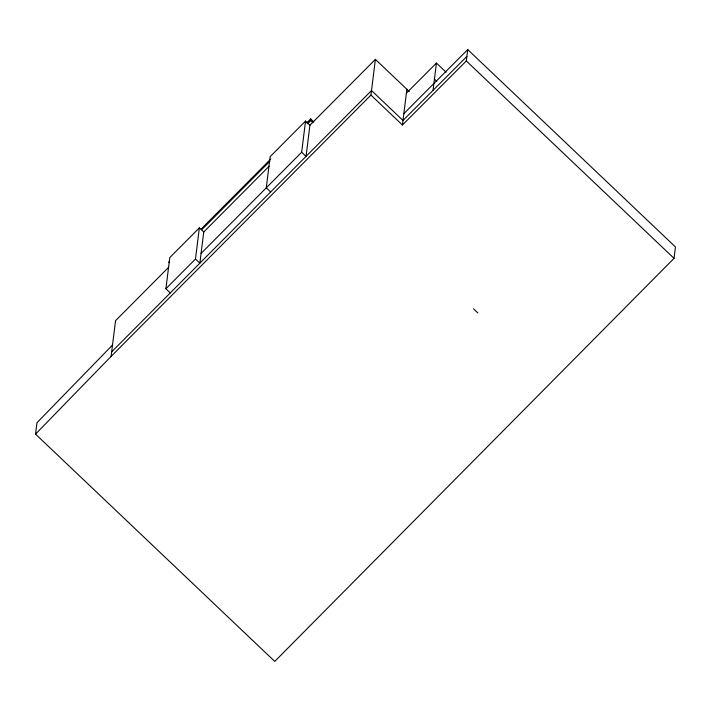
<?xml version="1.0" encoding="UTF-8"?>
<svg xmlns="http://www.w3.org/2000/svg" width="711" height="711" viewBox="0 0 711 711"><rect width="100%" height="100%" fill="white"/><g stroke="black" fill="none" stroke-linecap="round" stroke-linejoin="round"><path stroke-width="1.07" d="M403.848 113.644L467.731 49.583L675.45 246.966L674.037 258.342L274.748 661.417L35.55 434.11L36.963 422.734L112.507 345.039M35.55 434.11L111.094 356.415L115.546 320.688L168.694 267.238M168.951 262.706L169.218 261.372M170.276 292.914L165.903 288.764L169.787 257.586L199.364 227.84L203.746 231.99L199.862 263.168L195.481 259.017L199.364 227.84M301.66 152.243L305.543 121.057L309.925 125.207L306.041 156.393L301.66 152.243L201.062 253.471M313.72 121.936L310.707 118.906L310.529 120.337L307.827 123.838M111.094 356.415L370.946 95.096L375.39 59.368L409.287 91.577M370.946 95.096L402.426 125.02L406.879 89.284M433.035 90.35L436.438 63.048L446.073 72.202M402.426 125.02L466.318 60.959L467.731 49.583M305.543 121.057L270.153 156.651L266.27 187.837L270.642 191.979M201.204 229.04L270.82 159.024M306.796 122.834L310.707 118.906M201.808 229.671L269.86 161.237M307.401 123.483L310.529 120.337L312.787 122.603M203.746 231.99L269.087 166.276M309.925 125.207L375.39 59.368M165.903 288.764L195.481 259.017M111.663 351.865L371.506 90.546L402.995 120.47L466.887 56.409M406.399 93.168L436.438 63.048M466.318 60.959L674.037 258.342M434.439 79.081L436.847 81.365M473.482 308.787L477.854 312.938"/></g></svg>
